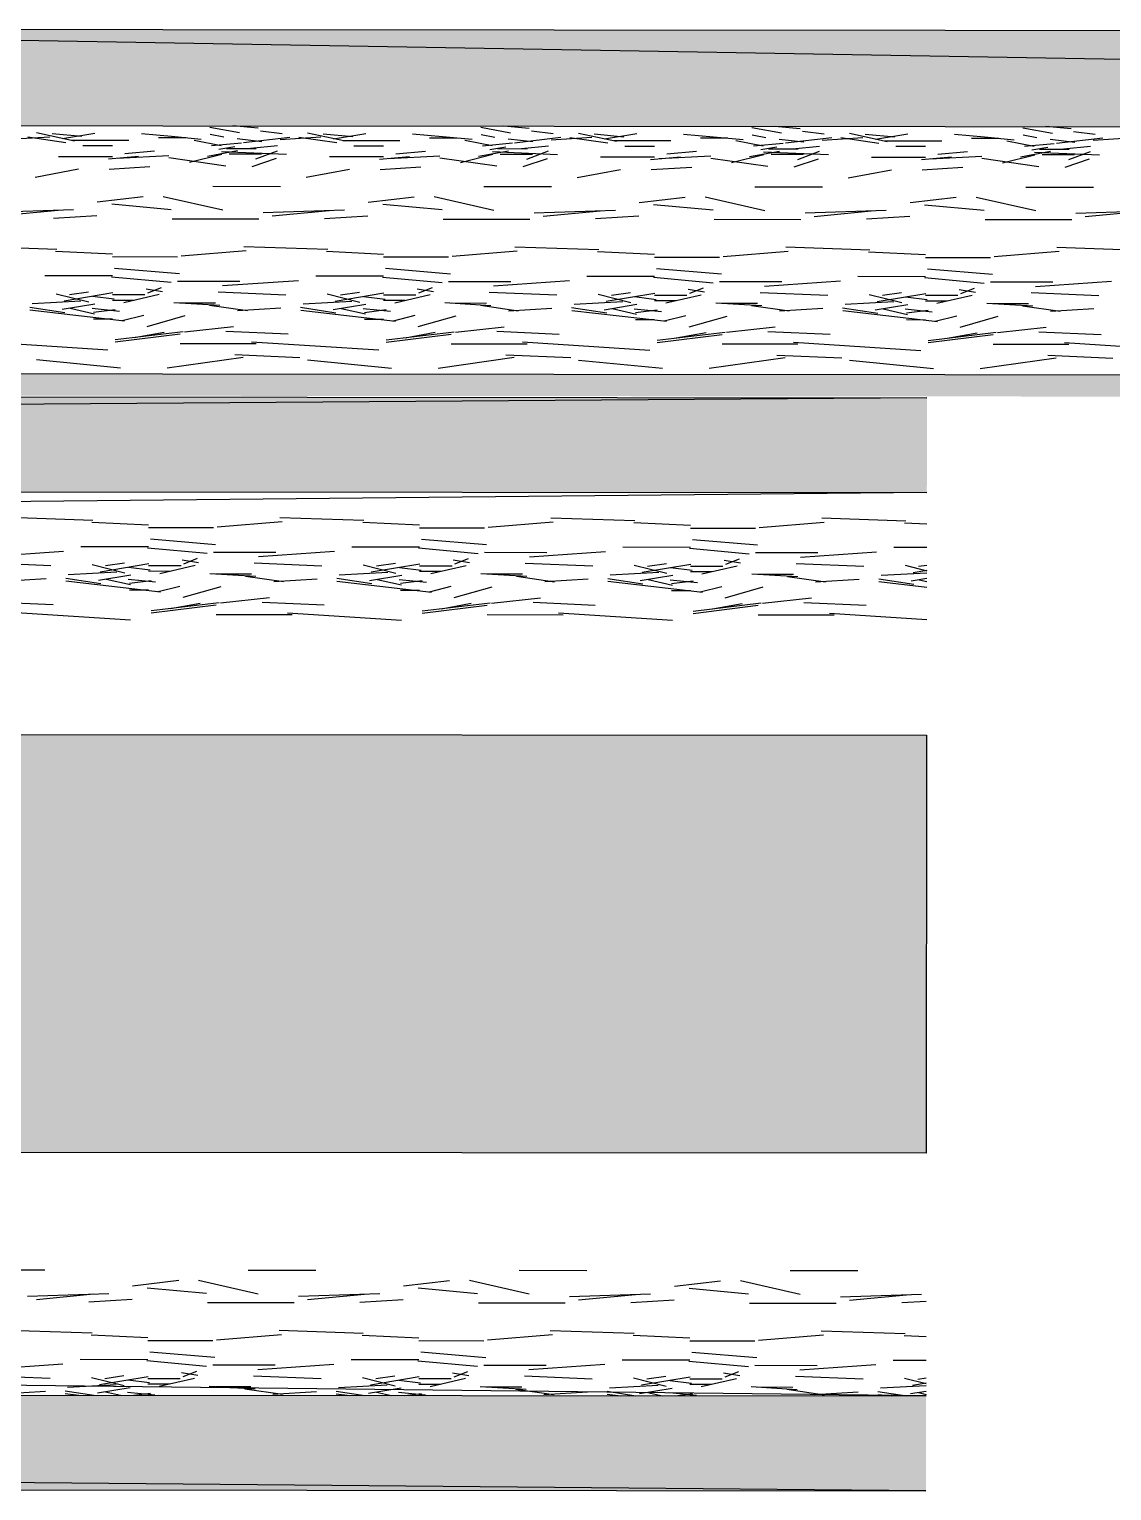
# Model space of a CAD drawing. Header units: millimetres. Extents: x -957 to 3394, y -3 to 3008.
# Drawn here: x 663.14 to 667.13, y 2182.35 to 2187.74 of the extents above; entities that cross this region are included whole.
import ezdxf

# ---------------------------------------------------------------- set-up
doc = ezdxf.new("R2010")
doc.units = ezdxf.units.MM
doc.layers.add('PDF_0', color=7, linetype='CONTINUOUS')

msp = doc.modelspace()

# ---------------------------------------------------------------- linework, layer by layer
at = {"layer": 'PDF_0'}
for points in [[(682.3768, 2187.7236), (660.7451, 2187.7421), (682.3765, 2187.3697)], [(660.744, 2186.3936), (660.7448, 2187.3882), (682.3768, 2187.3697), (682.3717, 2181.3394), (660.7397, 2181.3579), (660.7405, 2182.3525)], [(663.8034, 2187.3814), (663.9132, 2187.3613)], [(663.9814, 2187.377), (663.8886, 2187.3855)], [(664.8024, 2187.3806), (664.9122, 2187.3605)], [(664.9804, 2187.3762), (664.8875, 2187.3846)], [(665.8014, 2187.3797), (665.9112, 2187.3596)], [(665.9794, 2187.3753), (665.8866, 2187.3838)], [(666.9784, 2187.3745), (666.8856, 2187.3829)], [(663.0633, 2187.3363), (663.2131, 2187.346)], [(663.1329, 2187.345), (663.2727, 2187.3248)], [(663.1641, 2187.3612), (663.3039, 2187.3311)], [(663.2221, 2187.3576), (663.332, 2187.3477)], [(663.2601, 2187.3392), (663.38, 2187.3591)], [(663.295, 2187.3332), (663.4447, 2187.3331), (663.5047, 2187.333)], [(663.5518, 2187.3573), (663.6616, 2187.3474), (663.7715, 2187.3373)], [(663.6146, 2187.343), (663.7146, 2187.3429)], [(663.745, 2187.3337), (663.8448, 2187.3137)], [(663.8549, 2187.3436), (663.805, 2187.3537)], [(663.9046, 2187.3388), (663.9945, 2187.3286)], [(663.9279, 2187.3246), (664.0978, 2187.3445)], [(664.0706, 2187.3567), (663.9907, 2187.3666)], [(664.0623, 2187.3354), (664.2121, 2187.3451)], [(664.1319, 2187.3441), (664.2717, 2187.3239)], [(664.1631, 2187.3604), (664.3029, 2187.3302)], [(664.2211, 2187.3567), (664.331, 2187.3468)], [(664.2591, 2187.3383), (664.379, 2187.3582)], [(664.294, 2187.3323), (664.4437, 2187.3322), (664.5037, 2187.3322)], [(664.5508, 2187.3565), (664.6606, 2187.3465), (664.7705, 2187.3364)], [(664.6136, 2187.3421), (664.7136, 2187.342)], [(664.744, 2187.3328), (664.8438, 2187.3129)], [(664.8539, 2187.3428), (664.804, 2187.3529)], [(664.9036, 2187.3379), (664.9935, 2187.3278)], [(664.9269, 2187.3237), (665.0968, 2187.3437)], [(665.0696, 2187.3559), (664.9897, 2187.3658)], [(665.0612, 2187.3346), (665.2111, 2187.3442)], [(665.1309, 2187.3433), (665.2707, 2187.3231)], [(665.162, 2187.3595), (665.3019, 2187.3294)], [(665.2201, 2187.3559), (665.33, 2187.346)], [(665.2581, 2187.3375), (665.3779, 2187.3574)], [(665.2929, 2187.3315), (665.4429, 2187.3314), (665.5027, 2187.3313)], [(665.5498, 2187.3556), (665.6596, 2187.3457), (665.7695, 2187.3356)], [(665.6126, 2187.3413), (665.7125, 2187.3412)], [(665.743, 2187.332), (665.8428, 2187.312)], [(665.8529, 2187.3419), (665.8029, 2187.352)], [(665.9025, 2187.3371), (665.9925, 2187.3269)], [(665.9259, 2187.3229), (666.0958, 2187.3428)], [(666.0686, 2187.355), (665.9887, 2187.3649)], [(666.0602, 2187.3337), (666.2101, 2187.3434)], [(666.1299, 2187.3424), (666.2697, 2187.3222)], [(666.161, 2187.3587), (666.3009, 2187.3285)], [(666.2191, 2187.355), (666.329, 2187.3451)], [(666.257, 2187.3366), (666.3769, 2187.3565)], [(666.2919, 2187.3306), (666.4418, 2187.3305), (666.5017, 2187.3305)], [(666.5487, 2187.3548), (666.6586, 2187.3448), (666.7685, 2187.3347)], [(666.6116, 2187.3404), (666.7115, 2187.3403)], [(666.742, 2187.3311), (666.8418, 2187.3112)], [(666.8003, 2187.3789), (666.9102, 2187.3588)], [(666.8518, 2187.3411), (666.8019, 2187.3512)], [(666.9015, 2187.3362), (666.9915, 2187.3261)], [(666.9249, 2187.322), (667.0948, 2187.342)], [(667.0676, 2187.3542), (666.9877, 2187.3641)], [(667.0592, 2187.3328), (667.2091, 2187.3425)], [(663.245, 2187.2733), (663.4447, 2187.2731)], [(663.3348, 2187.3132), (663.4447, 2187.3131)], [(663.4299, 2187.264), (663.5398, 2187.2739)], [(663.4623, 2187.2669), (663.6521, 2187.2767)], [(663.4899, 2187.284), (663.5998, 2187.2939)], [(663.8479, 2187.2807), (663.728, 2187.2507)], [(663.7952, 2187.2746), (663.9052, 2187.2946)], [(663.8096, 2187.3136), (663.9195, 2187.3236)], [(663.8361, 2187.2998), (663.8961, 2187.3098)], [(663.846, 2187.2918), (664.0857, 2187.2815)], [(663.8643, 2187.3027), (663.9742, 2187.3026)], [(663.8743, 2187.2828), (663.9942, 2187.2827)], [(664.0532, 2187.3118), (663.9534, 2187.3019)], [(663.9724, 2187.2641), (664.0523, 2187.2941)], [(664.244, 2187.2724), (664.4437, 2187.2723)], [(664.3338, 2187.3123), (664.4437, 2187.3122)], [(664.4289, 2187.2632), (664.5389, 2187.2731)], [(664.4613, 2187.266), (664.6511, 2187.2759)], [(664.4889, 2187.2831), (664.5988, 2187.2931)], [(664.8468, 2187.2798), (664.727, 2187.2499)], [(664.7943, 2187.2738), (664.9042, 2187.2937)], [(664.8086, 2187.3128), (664.9185, 2187.3227)], [(664.8351, 2187.299), (664.8951, 2187.309)], [(664.8449, 2187.2909), (665.0846, 2187.2807)], [(664.8633, 2187.3018), (664.9732, 2187.3017)], [(664.8733, 2187.2819), (664.9932, 2187.2818)], [(665.0522, 2187.311), (664.9523, 2187.301)], [(664.9714, 2187.2632), (665.0513, 2187.2932)], [(665.3328, 2187.3114), (665.4428, 2187.3114)], [(665.4279, 2187.2623), (665.5379, 2187.2722)], [(665.4603, 2187.2652), (665.6501, 2187.275)], [(665.4879, 2187.2823), (665.5978, 2187.2922)], [(665.8458, 2187.279), (665.726, 2187.249)], [(665.7933, 2187.2729), (665.9032, 2187.2929)], [(665.8076, 2187.3119), (665.9175, 2187.3219)], [(665.8342, 2187.2981), (665.8941, 2187.3081)], [(665.8439, 2187.29), (666.0836, 2187.2798)], [(665.8623, 2187.301), (665.9722, 2187.3009)], [(665.8723, 2187.2811), (665.9922, 2187.281)], [(666.0512, 2187.3101), (665.9513, 2187.3001)], [(665.9704, 2187.2624), (666.0503, 2187.2924)], [(666.3319, 2187.3106), (666.4418, 2187.3105)], [(666.4593, 2187.2643), (666.6491, 2187.2742)], [(666.4869, 2187.2814), (666.5968, 2187.2914)], [(666.8449, 2187.2781), (666.7249, 2187.2482)], [(666.7923, 2187.2721), (666.9022, 2187.292)], [(666.8066, 2187.3111), (666.9165, 2187.321)], [(666.8332, 2187.2973), (666.893, 2187.3073)], [(666.8429, 2187.2892), (667.0826, 2187.2789)], [(666.8613, 2187.3001), (666.9711, 2187.3)], [(666.8713, 2187.2802), (666.9912, 2187.2801)], [(667.0502, 2187.3092), (666.9503, 2187.2993)], [(666.9694, 2187.2615), (667.0493, 2187.2915)], [(663.1592, 2187.1971), (663.3191, 2187.2269)], [(663.4328, 2187.2261), (663.5827, 2187.2358)], [(663.6522, 2187.2688), (663.862, 2187.2387)], [(663.9589, 2187.2364), (664.0489, 2187.2664)], [(664.1582, 2187.1963), (664.3181, 2187.226)], [(664.4317, 2187.2252), (664.5817, 2187.2349)], [(664.6512, 2187.268), (664.8609, 2187.2379)], [(664.9579, 2187.2355), (665.0479, 2187.2655)], [(665.1571, 2187.1954), (665.3171, 2187.2252)], [(665.243, 2187.2716), (665.4428, 2187.2714)], [(665.4307, 2187.2244), (665.5807, 2187.234)], [(665.6502, 2187.2671), (665.86, 2187.237)], [(665.9569, 2187.2347), (666.0468, 2187.2647)], [(666.1561, 2187.1946), (666.3161, 2187.2243)], [(666.242, 2187.2707), (666.4417, 2187.2705)], [(666.427, 2187.2615), (666.5369, 2187.2713)], [(666.4297, 2187.2235), (666.5796, 2187.2332)], [(666.6492, 2187.2663), (666.859, 2187.2362)], [(666.9559, 2187.2338), (667.0458, 2187.2638)], [(663.3883, 2187.1053), (663.5582, 2187.1252)], [(663.6314, 2187.1258), (663.8511, 2187.0757)], [(663.8143, 2187.1629), (664.064, 2187.1627)], [(664.3873, 2187.1044), (664.5571, 2187.1244)], [(664.6304, 2187.125), (664.8501, 2187.0749)], [(664.8132, 2187.1621), (665.063, 2187.1618)], [(665.3862, 2187.1036), (665.5561, 2187.1235)], [(665.6294, 2187.1241), (665.8491, 2187.074)], [(665.8122, 2187.1612), (666.062, 2187.161)], [(666.3852, 2187.1027), (666.5551, 2187.1227)], [(666.6284, 2187.1233), (666.8481, 2187.0732)], [(666.8112, 2187.1603), (667.061, 2187.1601)], [(663.0004, 2187.0671), (663.3002, 2187.0769)], [(663.0345, 2187.0549), (663.2442, 2187.0746)], [(663.4415, 2187.0978), (663.6613, 2187.0777)], [(663.9994, 2187.0663), (664.2992, 2187.0761)], [(664.0335, 2187.0539), (664.2432, 2187.0738)], [(664.4405, 2187.0969), (664.6603, 2187.0769)], [(664.9984, 2187.0654), (665.2982, 2187.0752)], [(665.0325, 2187.0531), (665.2422, 2187.0729)], [(665.4395, 2187.0961), (665.6592, 2187.076)], [(665.9974, 2187.0646), (666.2971, 2187.0744)], [(666.0315, 2187.0522), (666.2412, 2187.0721)], [(666.4385, 2187.0952), (666.6582, 2187.0752)], [(666.9964, 2187.0637), (667.2961, 2187.0735)], [(667.0305, 2187.0514), (667.2402, 2187.0712)], [(663.2268, 2187.0455), (663.3867, 2187.0554)], [(663.6644, 2187.0431), (663.984, 2187.0428)], [(664.2258, 2187.0446), (664.3857, 2187.0545)], [(664.6634, 2187.0423), (664.983, 2187.042)], [(665.2247, 2187.0438), (665.3847, 2187.0537)], [(665.6624, 2187.0414), (665.982, 2187.0411)], [(666.2237, 2187.0429), (666.3837, 2187.0528)], [(666.6613, 2187.0406), (666.981, 2187.0403)], [(662.9294, 2186.9418), (663.2391, 2186.9315)], [(663.235, 2186.9241), (663.4447, 2186.9141)], [(663.4444, 2186.9036), (663.6842, 2186.9034)], [(663.6979, 2186.9062), (663.9376, 2186.9259)], [(663.9284, 2186.9409), (664.2381, 2186.9306)], [(664.234, 2186.9233), (664.4437, 2186.9133)], [(664.4433, 2186.9027), (664.6832, 2186.9025)], [(664.6969, 2186.9054), (664.9366, 2186.925)], [(664.9274, 2186.9401), (665.2371, 2186.9298)], [(665.233, 2186.9224), (665.4428, 2186.9124)], [(665.4425, 2186.9019), (665.6822, 2186.9017)], [(665.6959, 2186.9045), (665.9356, 2186.9242)], [(665.9265, 2186.9392), (666.2361, 2186.9289)], [(666.232, 2186.9216), (666.4418, 2186.9116)], [(666.4414, 2186.901), (666.6812, 2186.9008)], [(666.6948, 2186.9037), (666.9346, 2186.9233)], [(666.9255, 2186.9384), (667.2351, 2186.9281)], [(663.4519, 2186.8616), (663.6918, 2186.8416)], [(664.4509, 2186.8608), (664.6908, 2186.8407)], [(665.4499, 2186.8599), (665.6898, 2186.8399)], [(666.4489, 2186.8591), (666.6887, 2186.839)], [(663.1946, 2186.8338), (663.4443, 2186.8336)], [(663.661, 2186.8078), (663.4413, 2186.828)], [(663.6234, 2186.7891), (663.5735, 2186.7693)], [(663.6841, 2186.8134), (663.9139, 2186.8132)], [(663.8504, 2186.7966), (664.1301, 2186.8162)], [(664.1935, 2186.8329), (664.4433, 2186.8327)], [(664.66, 2186.807), (664.4403, 2186.8272)], [(664.6224, 2186.7882), (664.5725, 2186.7684)], [(664.6831, 2186.8125), (664.9129, 2186.8123)], [(664.8494, 2186.7957), (665.1291, 2186.8154)], [(665.1927, 2186.8321), (665.4424, 2186.8319)], [(665.659, 2186.8061), (665.4393, 2186.8263)], [(665.6214, 2186.7874), (665.5715, 2186.7675)], [(665.6821, 2186.8117), (665.9119, 2186.8115)], [(665.8484, 2186.7949), (666.1281, 2186.8145)], [(666.1916, 2186.8312), (666.4413, 2186.831)], [(666.658, 2186.8052), (666.4383, 2186.8254)], [(666.6811, 2186.8108), (666.9108, 2186.8106)], [(666.8473, 2186.794), (667.1271, 2186.8136)], [(663.1484, 2186.7305), (663.3281, 2186.7404)], [(663.2372, 2186.767), (663.357, 2186.7368)], [(663.2662, 2186.7409), (663.4461, 2186.7708)], [(663.2863, 2186.7636), (663.3562, 2186.7735)], [(663.3708, 2186.7578), (663.4507, 2186.7479)], [(663.4442, 2186.7636), (663.5642, 2186.7635)], [(663.4442, 2186.7436), (663.5243, 2186.7435)], [(663.6165, 2186.7635), (663.4867, 2186.7335)], [(663.5687, 2186.7853), (663.6285, 2186.7754)], [(663.6707, 2186.7349), (663.8405, 2186.7248)], [(663.694, 2186.7335), (663.8239, 2186.7334)], [(663.8338, 2186.7735), (664.0835, 2186.7632)], [(664.1473, 2186.7297), (664.3271, 2186.7396)], [(664.2361, 2186.7662), (664.356, 2186.736)], [(664.2652, 2186.74), (664.4451, 2186.7699)], [(664.2853, 2186.7627), (664.3552, 2186.7727)], [(664.3698, 2186.7569), (664.4497, 2186.747)], [(664.4432, 2186.7628), (664.5632, 2186.7627)], [(664.4432, 2186.7427), (664.5233, 2186.7426)], [(664.6155, 2186.7626), (664.4856, 2186.7326)], [(664.5676, 2186.7845), (664.6276, 2186.7746)], [(664.6696, 2186.7341), (664.8395, 2186.724)], [(664.8328, 2186.7726), (665.0825, 2186.7624)], [(665.1463, 2186.7288), (665.3261, 2186.7387)], [(665.2351, 2186.7653), (665.355, 2186.7351)], [(665.2642, 2186.7391), (665.4441, 2186.769)], [(665.2842, 2186.7619), (665.3542, 2186.7718)], [(665.3688, 2186.7561), (665.4487, 2186.7462)], [(665.4423, 2186.7419), (665.5223, 2186.7418)], [(665.4424, 2186.7619), (665.5621, 2186.7618)], [(665.6145, 2186.7618), (665.4846, 2186.7318)], [(665.5666, 2186.7836), (665.6266, 2186.7737)], [(665.6686, 2186.7332), (665.8385, 2186.7231)], [(665.8318, 2186.7718), (666.0815, 2186.7615)], [(666.1453, 2186.728), (666.3251, 2186.7379)], [(666.2341, 2186.7645), (666.354, 2186.7343)], [(666.2632, 2186.7383), (666.4431, 2186.7682)], [(666.2832, 2186.761), (666.3532, 2186.771)], [(666.3678, 2186.7552), (666.4476, 2186.7453)], [(666.4413, 2186.7611), (666.5611, 2186.761)], [(666.4413, 2186.741), (666.5212, 2186.7409)], [(666.6135, 2186.7609), (666.4836, 2186.7309)], [(666.5656, 2186.7827), (666.6256, 2186.7729)], [(666.6204, 2186.7865), (666.5705, 2186.7667)], [(666.8308, 2186.7709), (667.0805, 2186.7607)], [(663.1392, 2186.7177), (663.269, 2186.6977)], [(663.1396, 2186.7072), (663.4892, 2186.6669)], [(663.2595, 2186.7097), (663.3795, 2186.7297)], [(663.2883, 2186.7135), (663.3782, 2186.6933)], [(663.3699, 2186.7132), (663.4698, 2186.7031)], [(663.3742, 2186.6991), (663.4541, 2186.709)], [(663.5596, 2186.6869), (663.4797, 2186.6669)], [(663.5726, 2186.6466), (663.7125, 2186.6864)], [(663.8017, 2186.725), (663.9416, 2186.7049)], [(663.9059, 2186.7053), (664.0657, 2186.7151)], [(664.1382, 2186.7169), (664.268, 2186.6969)], [(664.1386, 2186.7063), (664.4883, 2186.6661)], [(664.2585, 2186.7089), (664.3785, 2186.7288)], [(664.2873, 2186.7126), (664.3771, 2186.6925)], [(664.3689, 2186.7123), (664.4688, 2186.7022)], [(664.3732, 2186.6982), (664.4531, 2186.7082)], [(664.5586, 2186.6861), (664.4787, 2186.6661)], [(664.5716, 2186.6458), (664.7115, 2186.6856)], [(664.6931, 2186.7327), (664.8229, 2186.7326)], [(664.8007, 2186.7241), (664.9405, 2186.704)], [(664.9048, 2186.7044), (665.0647, 2186.7142)], [(665.1372, 2186.716), (665.267, 2186.696)], [(665.1376, 2186.7055), (665.4873, 2186.6652)], [(665.2575, 2186.708), (665.3774, 2186.728)], [(665.2863, 2186.7118), (665.3761, 2186.6916)], [(665.3678, 2186.7115), (665.4678, 2186.7014)], [(665.3721, 2186.6973), (665.4521, 2186.7073)], [(665.5576, 2186.6852), (665.4777, 2186.6652)], [(665.5706, 2186.6449), (665.7105, 2186.6847)], [(665.692, 2186.7318), (665.8219, 2186.7317)], [(665.7997, 2186.7233), (665.9395, 2186.7032)], [(665.9038, 2186.7036), (666.0637, 2186.7134)], [(666.1362, 2186.7152), (666.266, 2186.6952)], [(666.1366, 2186.7046), (666.4862, 2186.6644)], [(666.2565, 2186.7071), (666.3764, 2186.7271)], [(666.2852, 2186.7109), (666.3751, 2186.6908)], [(666.3668, 2186.7106), (666.4667, 2186.7005)], [(666.3711, 2186.6965), (666.451, 2186.7065)], [(666.5567, 2186.6844), (666.4767, 2186.6644)], [(666.5696, 2186.6441), (666.7095, 2186.6839)], [(666.6676, 2186.7324), (666.8374, 2186.7223)], [(666.691, 2186.731), (666.8209, 2186.7309)], [(666.7987, 2186.7224), (666.9385, 2186.7023)], [(666.9028, 2186.7027), (667.0626, 2186.7125)], [(663.3743, 2186.6738), (663.4442, 2186.6738)], [(663.4548, 2186.5975), (663.7046, 2186.6274)], [(663.525, 2186.6055), (663.6349, 2186.6255)], [(663.7102, 2186.6263), (663.89, 2186.646)], [(663.8628, 2186.6292), (664.0926, 2186.619)], [(664.3733, 2186.673), (664.4432, 2186.6729)], [(664.4538, 2186.5967), (664.7036, 2186.6265)], [(664.7092, 2186.6254), (664.889, 2186.6451)], [(664.8618, 2186.6284), (665.0916, 2186.6181)], [(665.3723, 2186.6721), (665.4423, 2186.6721)], [(665.4528, 2186.5958), (665.7026, 2186.6257)], [(665.7081, 2186.6246), (665.888, 2186.6443)], [(665.8607, 2186.6275), (666.0905, 2186.6173)], [(666.3713, 2186.6713), (666.4412, 2186.6712)], [(666.7071, 2186.6237), (666.887, 2186.6434)], [(666.8597, 2186.6267), (667.0895, 2186.6164)], [(662.9583, 2186.5906), (663.4278, 2186.5603)], [(663.454, 2186.5891), (663.6938, 2186.6188)], [(663.6938, 2186.5835), (663.9736, 2186.5833)], [(663.9573, 2186.5898), (664.4268, 2186.5595)], [(664.453, 2186.5882), (664.6928, 2186.6179)], [(664.5239, 2186.6047), (664.6338, 2186.6246)], [(664.693, 2186.5827), (664.9726, 2186.5825)], [(664.9563, 2186.5889), (665.4258, 2186.5586)], [(665.452, 2186.5874), (665.6918, 2186.6171)], [(665.5229, 2186.6038), (665.6328, 2186.6237)], [(665.6919, 2186.5818), (665.9715, 2186.5816)], [(665.9553, 2186.5881), (666.4248, 2186.5578)], [(666.4509, 2186.5865), (666.6908, 2186.6162)], [(666.4517, 2186.595), (666.7015, 2186.6248)], [(666.5219, 2186.603), (666.6318, 2186.6229)], [(666.6909, 2186.581), (666.9705, 2186.5807)], [(666.9543, 2186.5872), (667.4238, 2186.5569)], [(663.1649, 2186.5239), (663.4746, 2186.4935)], [(663.6463, 2186.4937), (663.926, 2186.5334)], [(663.8952, 2186.5424), (664.1349, 2186.5321)], [(664.1639, 2186.523), (664.4736, 2186.4926)], [(664.6452, 2186.4929), (664.925, 2186.5326)], [(664.8942, 2186.5415), (665.1339, 2186.5313)], [(665.1629, 2186.5222), (665.4726, 2186.4918)], [(665.6442, 2186.492), (665.924, 2186.5317)], [(665.8932, 2186.5407), (666.1329, 2186.5304)], [(666.1619, 2186.5213), (666.4715, 2186.4909)], [(666.6432, 2186.4912), (666.923, 2186.5309)], [(666.8922, 2186.5398), (667.1319, 2186.5296)], [(682.3761, 2186.4537), (660.744, 2186.4722)], [(622.6145, 2186.4208), (666.4468, 2186.3833), (622.6142, 2186.0714)], [(622.6096, 2186.0714), (666.4465, 2186.0339), (622.6092, 2185.5993)], [(663.0624, 2185.9427), (663.3721, 2185.9324)], [(663.3679, 2185.925), (663.5777, 2185.915)], [(663.8307, 2185.9071), (664.0705, 2185.9268)], [(664.0613, 2185.9418), (664.371, 2185.9315)], [(664.8297, 2185.9063), (665.0695, 2185.9259)], [(665.0603, 2185.941), (665.37, 2185.9307)], [(665.8287, 2185.9054), (666.0685, 2185.9251)], [(666.0593, 2185.9401), (666.369, 2185.9298)], [(663.5773, 2185.9045), (663.8171, 2185.9043)], [(664.3669, 2185.9242), (664.5767, 2185.9142)], [(664.5763, 2185.9036), (664.8161, 2185.9034)], [(665.3659, 2185.9233), (665.5756, 2185.9133)], [(665.5753, 2185.9028), (665.815, 2185.9026)], [(666.3648, 2185.9225), (666.4464, 2185.9187)], [(662.9842, 2185.7983), (663.264, 2185.818)], [(663.3275, 2185.8347), (663.5772, 2185.8345)], [(663.7939, 2185.8087), (663.5741, 2185.829)], [(663.5849, 2185.8626), (663.8246, 2185.8425)], [(663.9832, 2185.7975), (664.263, 2185.8171)], [(664.3265, 2185.8338), (664.5762, 2185.8336)], [(664.7929, 2185.8079), (664.5731, 2185.8281)], [(664.5839, 2185.8618), (664.8236, 2185.8417)], [(665.3255, 2185.833), (665.5752, 2185.8328)], [(665.7919, 2185.807), (665.5721, 2185.8273)], [(665.5829, 2185.8609), (665.8225, 2185.8408)], [(666.3244, 2185.8321), (666.4464, 2185.832)], [(662.9676, 2185.7753), (663.2174, 2185.765)], [(663.37, 2185.7679), (663.4898, 2185.7377)], [(663.3991, 2185.7417), (663.579, 2185.7716)], [(663.4192, 2185.7645), (663.4891, 2185.7744)], [(663.5772, 2185.7645), (663.6971, 2185.7644)], [(663.7494, 2185.7644), (663.6195, 2185.7346)], [(663.7015, 2185.7862), (663.7615, 2185.7763)], [(663.7563, 2185.79), (663.7063, 2185.7701)], [(663.817, 2185.8143), (664.0467, 2185.8141)], [(663.9666, 2185.7744), (664.2164, 2185.7641)], [(664.369, 2185.7671), (664.4888, 2185.7369)], [(664.3981, 2185.7409), (664.578, 2185.7708)], [(664.4182, 2185.7636), (664.4881, 2185.7736)], [(664.5762, 2185.7637), (664.6961, 2185.7636)], [(664.7484, 2185.7635), (664.6185, 2185.7337)], [(664.7005, 2185.7854), (664.7605, 2185.7755)], [(664.7553, 2185.7891), (664.7053, 2185.7693)], [(664.816, 2185.8134), (665.0457, 2185.8132)], [(664.9656, 2185.7735), (665.2154, 2185.7633)], [(664.9822, 2185.7966), (665.262, 2185.8162)], [(665.368, 2185.7662), (665.4878, 2185.736)], [(665.3971, 2185.74), (665.577, 2185.7699)], [(665.4171, 2185.7627), (665.487, 2185.7727)], [(665.5751, 2185.7628), (665.6951, 2185.7627)], [(665.7474, 2185.7627), (665.6175, 2185.7329)], [(665.6995, 2185.7845), (665.7594, 2185.7746)], [(665.7542, 2185.7883), (665.7043, 2185.7684)], [(665.815, 2185.8125), (666.0447, 2185.8124)], [(665.9646, 2185.7727), (666.2144, 2185.7624)], [(665.9812, 2185.7958), (666.2609, 2185.8154)], [(666.367, 2185.7654), (666.4463, 2185.7454)], [(666.4161, 2185.7619), (666.4463, 2185.7663)], [(663.0397, 2185.707), (663.1995, 2185.7168)], [(663.272, 2185.7186), (663.4019, 2185.6986)], [(663.2811, 2185.7315), (663.461, 2185.7413)], [(663.3924, 2185.7106), (663.5123, 2185.7306)], [(663.4212, 2185.7144), (663.511, 2185.6942)], [(663.5027, 2185.7141), (663.6026, 2185.704)], [(663.5036, 2185.7587), (663.5835, 2185.7488)], [(663.507, 2185.6999), (663.587, 2185.7099)], [(663.5771, 2185.7445), (663.657, 2185.7444)], [(663.8035, 2185.7358), (663.9733, 2185.7257)], [(663.8269, 2185.7344), (663.9568, 2185.7343)], [(663.9346, 2185.7259), (664.0744, 2185.7058)], [(664.0387, 2185.7062), (664.1985, 2185.716)], [(664.271, 2185.7178), (664.4009, 2185.6978)], [(664.2801, 2185.7307), (664.46, 2185.7405)], [(664.3914, 2185.7097), (664.5113, 2185.7297)], [(664.4202, 2185.7135), (664.51, 2185.6934)], [(664.5017, 2185.7132), (664.6016, 2185.7031)], [(664.5026, 2185.7578), (664.5825, 2185.7479)], [(664.5059, 2185.6991), (664.586, 2185.7091)], [(664.5761, 2185.7436), (664.656, 2185.7435)], [(664.8024, 2185.735), (664.9723, 2185.7249)], [(664.8259, 2185.7336), (664.9558, 2185.7335)], [(664.9336, 2185.725), (665.0734, 2185.7049)], [(665.0377, 2185.7053), (665.1975, 2185.7151)], [(665.27, 2185.7169), (665.3999, 2185.6969)], [(665.2791, 2185.7298), (665.459, 2185.7396)], [(665.3903, 2185.7089), (665.5102, 2185.7289)], [(665.4192, 2185.7127), (665.509, 2185.6925)], [(665.5008, 2185.7124), (665.6006, 2185.7023)], [(665.5016, 2185.757), (665.5815, 2185.7471)], [(665.5751, 2185.7427), (665.655, 2185.7427)], [(665.8016, 2185.7341), (665.9712, 2185.724)], [(665.8249, 2185.7327), (665.9547, 2185.7326)], [(665.9325, 2185.7242), (666.0724, 2185.7041)], [(666.0367, 2185.7045), (666.1965, 2185.7143)], [(666.269, 2185.7161), (666.3989, 2185.6961)], [(666.2781, 2185.729), (666.4463, 2185.738)], [(666.3893, 2185.708), (666.4463, 2185.7175)], [(666.3961, 2185.7392), (666.4463, 2185.7476)], [(666.4181, 2185.7118), (666.4462, 2185.7055)], [(663.2725, 2185.7081), (663.6221, 2185.6678)], [(663.5072, 2185.6747), (663.5771, 2185.6747)], [(663.6926, 2185.6878), (663.6126, 2185.6678)], [(663.7056, 2185.6475), (663.8454, 2185.6873)], [(664.2715, 2185.7072), (664.6211, 2185.667)], [(664.5061, 2185.6739), (664.5761, 2185.6738)], [(664.6915, 2185.687), (664.6116, 2185.667)], [(664.7046, 2185.6467), (664.8444, 2185.6865)], [(665.2704, 2185.7064), (665.6201, 2185.6661)], [(665.505, 2185.6982), (665.585, 2185.7082)], [(665.5051, 2185.673), (665.5751, 2185.673)], [(665.6905, 2185.6861), (665.6106, 2185.6661)], [(665.7035, 2185.6458), (665.8434, 2185.6856)], [(666.2695, 2185.7055), (666.4462, 2185.6851)], [(662.9967, 2185.631), (663.2264, 2185.6207)], [(663.5869, 2185.59), (663.8266, 2185.6197)], [(663.5876, 2185.5984), (663.8374, 2185.6283)], [(663.6579, 2185.6064), (663.7678, 2185.6263)], [(663.8431, 2185.6272), (664.0229, 2185.6469)], [(663.9957, 2185.6301), (664.2253, 2185.6199)], [(664.5859, 2185.5891), (664.8256, 2185.6188)], [(664.5866, 2185.5976), (664.8363, 2185.6274)], [(664.6569, 2185.6056), (664.7668, 2185.6255)], [(664.8421, 2185.6264), (665.0219, 2185.6461)], [(664.9947, 2185.6293), (665.2243, 2185.619)], [(665.5849, 2185.5883), (665.8246, 2185.618)], [(665.5856, 2185.5967), (665.8353, 2185.6266)], [(665.6559, 2185.6047), (665.7658, 2185.6246)], [(665.841, 2185.6255), (666.0209, 2185.6452)], [(665.9937, 2185.6284), (666.2233, 2185.6182)], [(663.0912, 2185.5915), (663.5112, 2185.5643)], [(663.8268, 2185.5844), (664.1065, 2185.5842)], [(664.0902, 2185.5907), (664.5101, 2185.5635)], [(664.8257, 2185.5836), (665.1055, 2185.5833)], [(665.0892, 2185.5898), (665.5091, 2185.5626)], [(665.8247, 2185.5827), (666.1045, 2185.5825)], [(666.0882, 2185.589), (666.4461, 2185.5657)], [(622.6068, 2182.7401), (666.4437, 2182.7027), (622.6072, 2183.2121)], [(662.9456, 2183.1677), (663.1954, 2183.1675)], [(663.5187, 2183.1092), (663.6885, 2183.1292)], [(663.7617, 2183.1298), (663.9814, 2183.0797)], [(663.9446, 2183.1668), (664.1944, 2183.1666)], [(664.5176, 2183.1084), (664.6874, 2183.1283)], [(664.7607, 2183.129), (664.9804, 2183.0789)], [(664.9436, 2183.166), (665.1934, 2183.1658)], [(665.5166, 2183.1075), (665.6864, 2183.1274)], [(665.7597, 2183.1281), (665.9794, 2183.078)], [(665.9426, 2183.1651), (666.1923, 2183.1649)], [(663.1308, 2183.0711), (663.4305, 2183.0808)], [(663.1648, 2183.0587), (663.3746, 2183.0786)], [(663.5718, 2183.1017), (663.7916, 2183.0815)], [(664.1298, 2183.0703), (664.4295, 2183.08)], [(664.1638, 2183.0579), (664.3736, 2183.0778)], [(664.5708, 2183.1008), (664.7905, 2183.0806)], [(665.1288, 2183.0694), (665.4284, 2183.0791)], [(665.1628, 2183.057), (665.3726, 2183.0769)], [(665.5698, 2183.1), (665.7895, 2183.0798)], [(666.1278, 2183.0686), (666.4274, 2183.0783)], [(666.1618, 2183.0562), (666.3716, 2183.0761)], [(663.3571, 2183.0495), (663.517, 2183.0593)], [(663.7946, 2183.0471), (664.1143, 2183.0468)], [(664.356, 2183.0486), (664.516, 2183.0584)], [(664.7936, 2183.0463), (665.1133, 2183.046)], [(665.355, 2183.0478), (665.5149, 2183.0576)], [(665.7926, 2183.0454), (666.1123, 2183.0451)], [(666.354, 2183.0469), (666.444, 2183.0525)], [(663.0598, 2182.9457), (663.3695, 2182.9354)], [(663.3654, 2182.9281), (663.5751, 2182.9181)], [(663.5747, 2182.9075), (663.8145, 2182.9073)], [(663.8281, 2182.9101), (664.0679, 2182.9298)], [(664.0588, 2182.9448), (664.3685, 2182.9345)], [(664.3644, 2182.9272), (664.5741, 2182.9172)], [(664.5737, 2182.9067), (664.8135, 2182.9064)], [(664.8271, 2182.9093), (665.0669, 2182.929)], [(665.0578, 2182.944), (665.3675, 2182.9337)], [(665.3634, 2182.9264), (665.5731, 2182.9164)], [(665.8261, 2182.9084), (666.066, 2182.9281)], [(666.0568, 2182.9431), (666.3665, 2182.9328)], [(666.3624, 2182.9255), (666.4439, 2182.9217)], [(663.5823, 2182.8656), (663.822, 2182.8456)], [(664.5813, 2182.8648), (664.821, 2182.8447)], [(665.5727, 2182.9058), (665.8125, 2182.9056)], [(665.5803, 2182.8639), (665.82, 2182.8439)], [(662.9817, 2182.8014), (663.2614, 2182.821)], [(663.3249, 2182.8377), (663.5747, 2182.8375)], [(663.7913, 2182.8117), (663.5716, 2182.832)], [(663.8144, 2182.8173), (664.0442, 2182.8171)], [(663.9807, 2182.8005), (664.2604, 2182.8201)], [(664.3239, 2182.8369), (664.5737, 2182.8366)], [(664.7903, 2182.8109), (664.5706, 2182.8312)], [(664.8134, 2182.8164), (665.0431, 2182.8162)], [(664.9797, 2182.7996), (665.2594, 2182.8193)], [(665.3229, 2182.836), (665.5726, 2182.8358)], [(665.7893, 2182.81), (665.5696, 2182.8303)], [(665.8124, 2182.8156), (666.0421, 2182.8154)], [(665.9786, 2182.7988), (666.2583, 2182.8184)], [(666.3219, 2182.8352), (666.4438, 2182.835)], [(662.9651, 2182.7783), (663.2148, 2182.768)], [(663.3674, 2182.771), (663.4873, 2182.7408)], [(663.3965, 2182.7448), (663.5764, 2182.7747)], [(663.4166, 2182.7675), (663.4865, 2182.7775)], [(663.5011, 2182.7617), (663.581, 2182.7517)], [(663.5746, 2182.7676), (663.6945, 2182.7675)], [(663.5746, 2182.7475), (663.6545, 2182.7474)], [(663.7469, 2182.7674), (663.6169, 2182.7376)], [(663.6989, 2182.7893), (663.7589, 2182.7794)], [(663.7537, 2182.793), (663.7038, 2182.7732)], [(663.9641, 2182.7774), (664.2138, 2182.7672)], [(664.3664, 2182.7701), (664.4863, 2182.74)], [(664.3955, 2182.7439), (664.5754, 2182.7738)], [(664.4156, 2182.7666), (664.4855, 2182.7766)], [(664.5001, 2182.7608), (664.58, 2182.7508)], [(664.5736, 2182.7667), (664.6935, 2182.7666)], [(664.5736, 2182.7466), (664.6535, 2182.7466)], [(664.7459, 2182.7666), (664.6159, 2182.7368)], [(664.6979, 2182.7885), (664.7579, 2182.7785)], [(664.7527, 2182.7921), (664.7028, 2182.7723)], [(664.9631, 2182.7766), (665.2128, 2182.7663)], [(665.3654, 2182.7693), (665.4853, 2182.7391)], [(665.3945, 2182.7431), (665.5744, 2182.773)], [(665.4145, 2182.7658), (665.4845, 2182.7758)], [(665.4991, 2182.76), (665.5789, 2182.7501)], [(665.5726, 2182.7659), (665.6925, 2182.7658)], [(665.5726, 2182.7458), (665.6525, 2182.7457)], [(665.7448, 2182.7657), (665.6149, 2182.7359)], [(665.6969, 2182.7876), (665.7569, 2182.7777)], [(665.7517, 2182.7913), (665.7017, 2182.7715)], [(665.9621, 2182.7757), (666.2118, 2182.7655)], [(666.3644, 2182.7684), (666.4437, 2182.7485)], [(666.3935, 2182.7422), (666.4437, 2182.7506)], [(666.4135, 2182.7649), (666.4437, 2182.7694)], [(622.611, 2182.3906), (666.4434, 2182.3531), (622.6113, 2182.7401)], [(663.0372, 2182.71), (663.197, 2182.72)], [(663.2695, 2182.7216), (663.3762, 2182.7053)], [(663.2699, 2182.7111), (663.3203, 2182.7053)], [(663.2787, 2182.7345), (663.4585, 2182.7444)], [(663.3898, 2182.7137), (663.5097, 2182.7336)], [(663.4186, 2182.7174), (663.4738, 2182.7052)], [(663.5002, 2182.7171), (663.6001, 2182.7071)], [(663.5214, 2182.7052), (663.5845, 2182.7128)], [(663.8009, 2182.7389), (663.9707, 2182.7287)], [(663.8243, 2182.7374), (663.9542, 2182.7373)], [(663.932, 2182.7289), (664.0718, 2182.7088)], [(664.0361, 2182.7092), (664.196, 2182.7191)], [(664.2685, 2182.7208), (664.3752, 2182.7044)], [(664.2689, 2182.7102), (664.3192, 2182.7045)], [(664.2776, 2182.7337), (664.4575, 2182.7435)], [(664.3888, 2182.7128), (664.5087, 2182.7328)], [(664.4176, 2182.7166), (664.4728, 2182.7043)], [(664.4991, 2182.7163), (664.599, 2182.7062)], [(664.5204, 2182.7043), (664.5834, 2182.7119)], [(664.7999, 2182.7381), (664.9697, 2182.7279)], [(664.8233, 2182.7366), (664.9532, 2182.7365)], [(664.931, 2182.7281), (665.0708, 2182.7079)], [(665.0351, 2182.7083), (665.195, 2182.7182)], [(665.2675, 2182.7199), (665.3742, 2182.7036)], [(665.2679, 2182.7094), (665.3182, 2182.7036)], [(665.2766, 2182.7328), (665.4564, 2182.7426)], [(665.3877, 2182.712), (665.5077, 2182.7319)], [(665.4166, 2182.7157), (665.4718, 2182.7035)], [(665.4981, 2182.7154), (665.598, 2182.7054)], [(665.5194, 2182.7035), (665.5824, 2182.7111)], [(665.7988, 2182.7372), (665.9687, 2182.727)], [(665.8223, 2182.7357), (665.9521, 2182.7356)], [(665.93, 2182.7272), (666.0698, 2182.7071)], [(666.0341, 2182.7075), (666.1939, 2182.7174)], [(666.2664, 2182.7191), (666.3732, 2182.7027)], [(666.2669, 2182.7085), (666.3172, 2182.7028)], [(666.2756, 2182.732), (666.4437, 2182.7411)], [(666.3867, 2182.7111), (666.4437, 2182.7205)], [(666.4155, 2182.7149), (666.4437, 2182.7085)]]:
    msp.add_lwpolyline(points, dxfattribs=at)
msp.add_lwpolyline([(666.4458, 2185.1391), (666.4444, 2183.5973), (623.0598, 2183.6344), (623.0611, 2185.1762)], close=True, dxfattribs=at)
for points in [[(682.3768, 2187.7236), (660.7451, 2187.7421), (682.3768, 2187.3697), (660.7448, 2187.3882)], [(660.744, 2186.4719), (660.744, 2186.3931), (682.3761, 2186.4534), (682.376, 2186.3746)], [(622.6142, 2186.0714), (666.4465, 2186.0339), (622.6145, 2186.4208), (666.4468, 2186.3833)], [(666.4458, 2185.1391), (666.4444, 2183.5973), (623.0611, 2185.1762), (623.0598, 2183.6344)], [(622.611, 2182.3906), (622.6113, 2182.7401), (666.4434, 2182.3531), (666.4437, 2182.7027)]]:
    msp.add_solid(points, dxfattribs=at)

doc.saveas('drawing.dxf')
